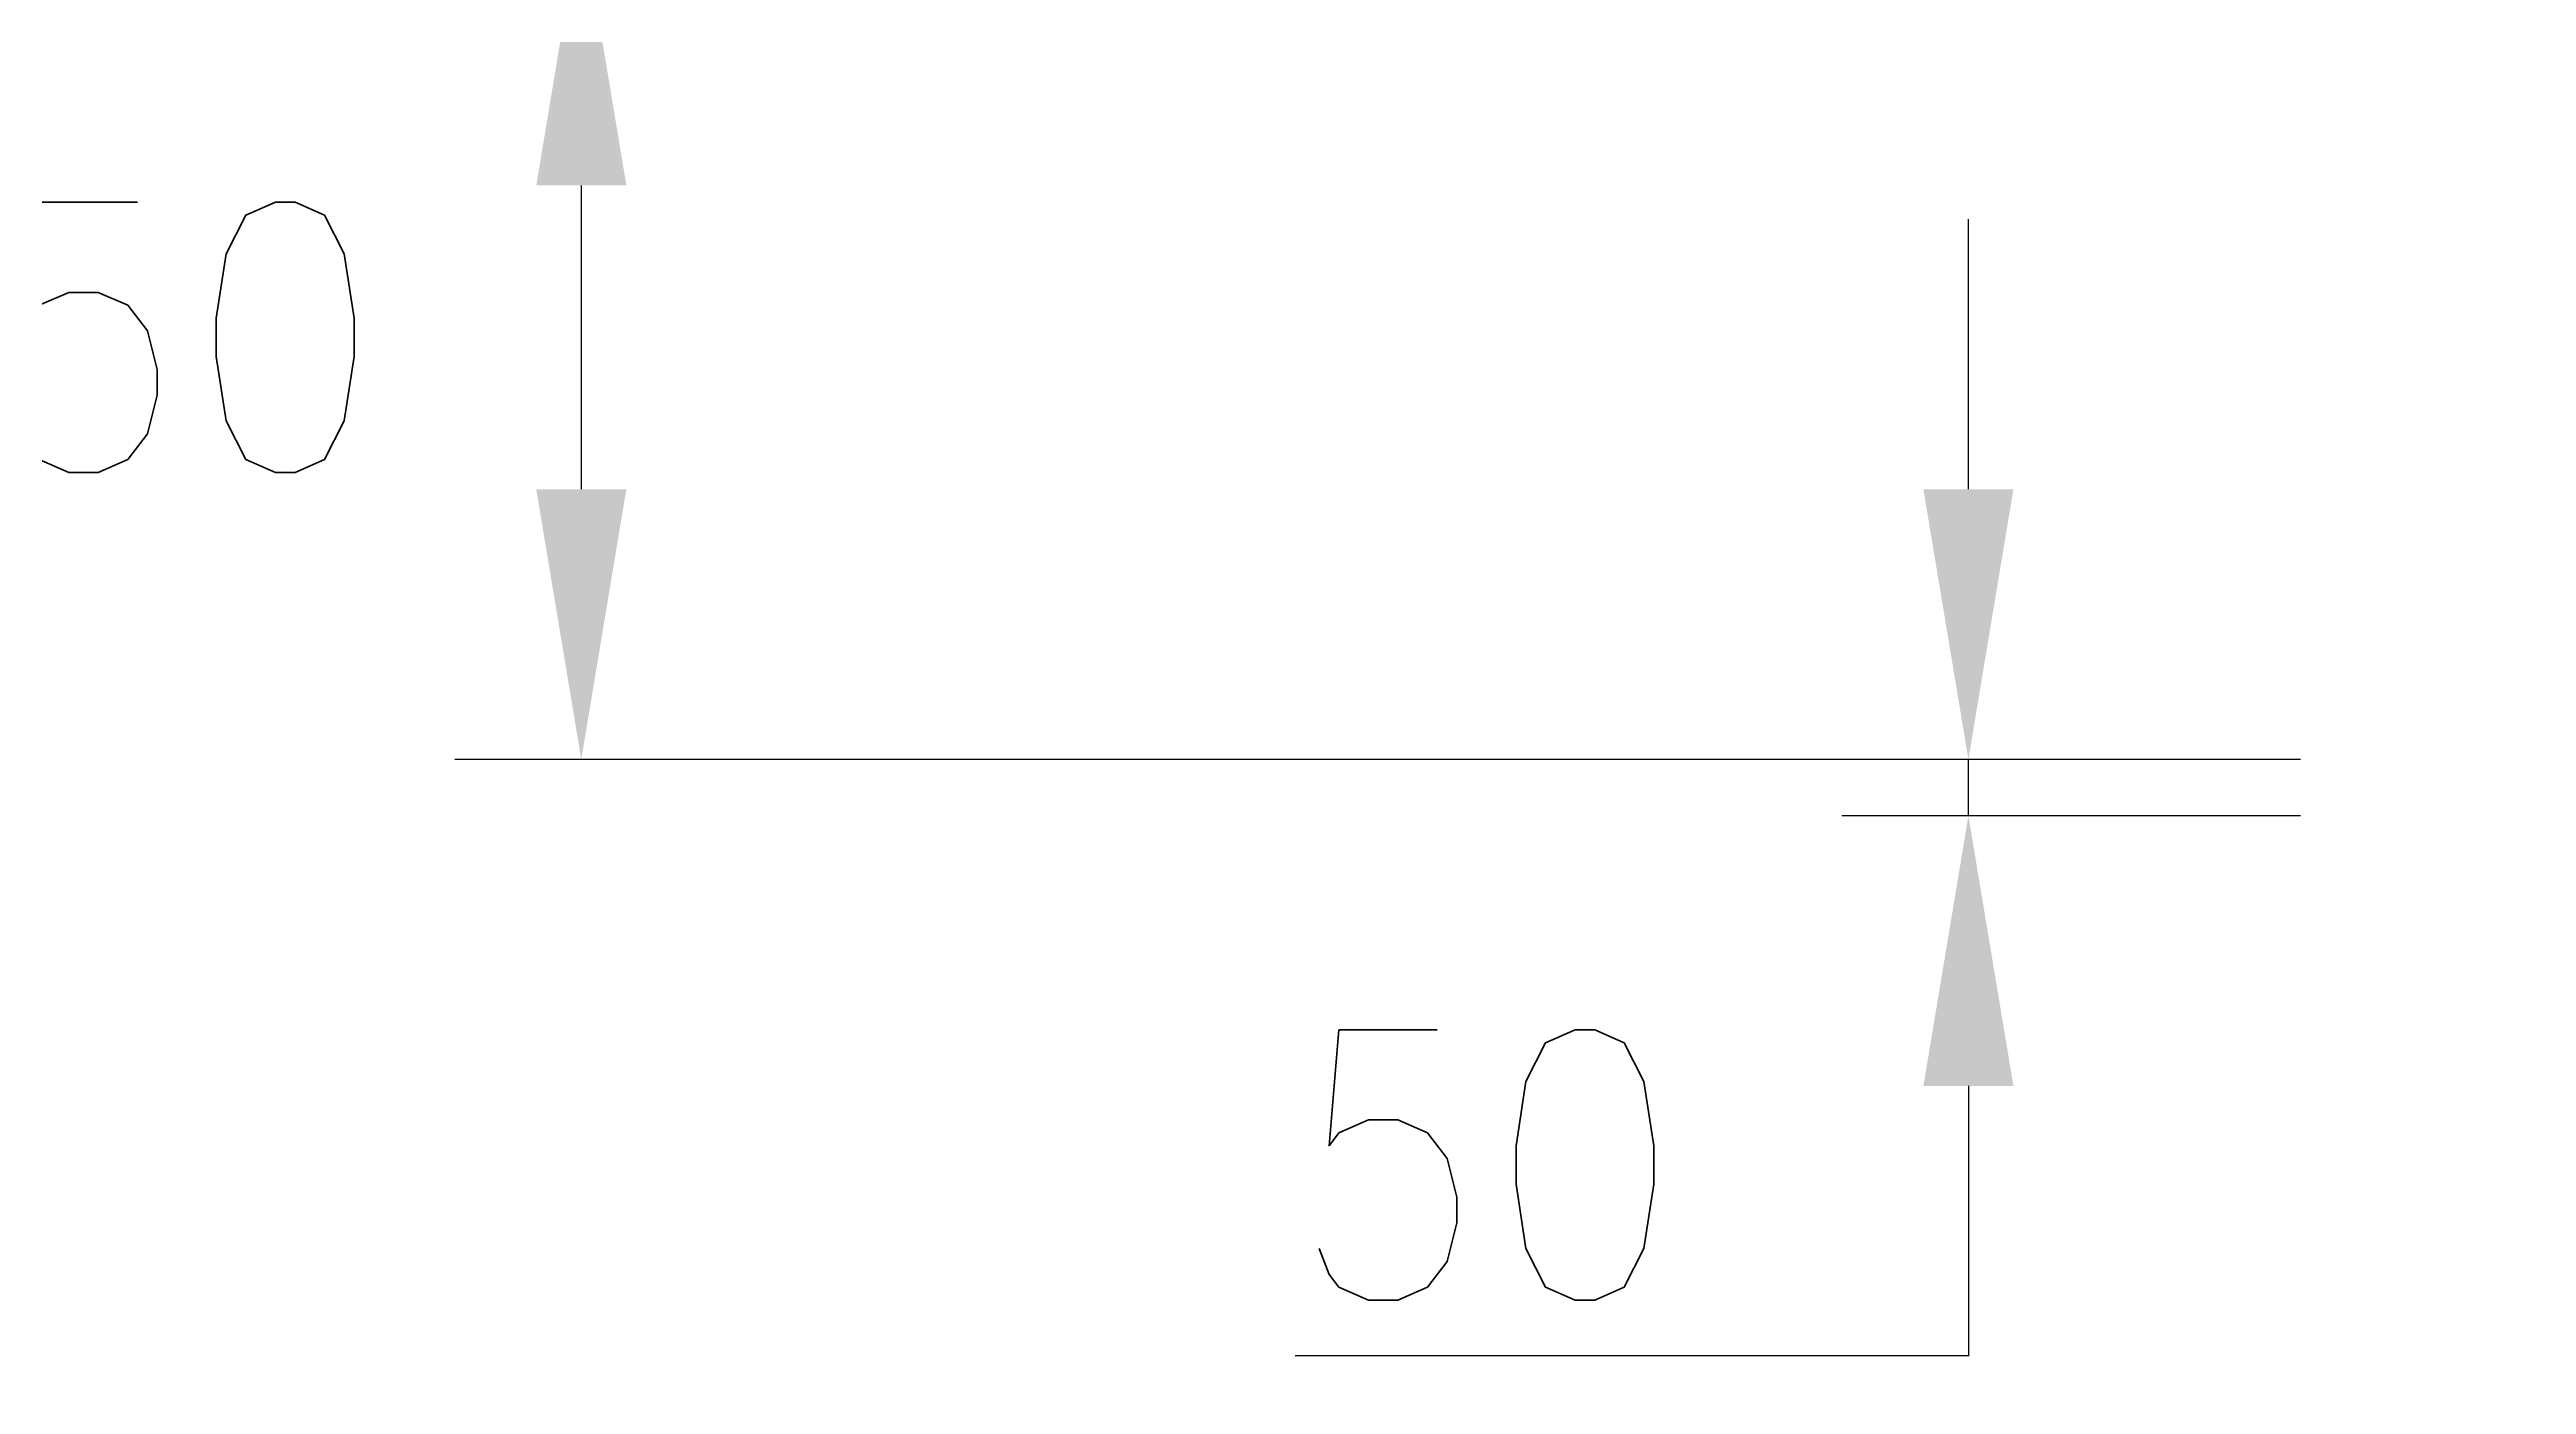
# Model space of a CAD drawing. Extents: x 0 to 68580, y 0 to 45720.
# Drawn here: x 15636 to 17837, y 10228 to 11414 of the extents above; entities that cross this region are included whole.
import ezdxf

# ---------------------------------------------------------------- set-up
doc = ezdxf.new("R2010")
doc.units = 0
doc.header["$LTSCALE"] = 40
doc.layers.get('DEFPOINTS').update_dxf_attribs({"linetype": 'CONTINUOUS'})
doc.layers.add('EMS_DIM', color=3, linetype='CONTINUOUS')
doc.layers.add('EMS_REV', color=7, linetype='CONTINUOUS')
doc.styles.add('EMS', font='Romans.shx', dxfattribs={"width": 0.85, "height": 240})
doc.dimstyles.get("Standard").update_dxf_attribs({"dimtxt": 0.125, "dimasz": 0.25, "dimexe": 0.18, "dimexo": 0.0625, "dimgap": 0.09, "dimtad": 0, "dimtih": 1, "dimtoh": 1, "dimzin": 12, "dimcen": 0.09, "dimclrd": 160, "dimclre": 160, "dimclrt": 200, "dimazin": 3, "dimtfac": 1, "dimtofl": 0, "dimtmove": 0, "dimatfit": 3})

# ---------------------------------------------------------------- blocks, each defined once
blk = doc.blocks.new('*U245')
at = {"layer": 'EMS_DIM', "color": 0, "style": 'EMS', "width": 0.85}
blk.add_text('750', height=240, dxfattribs=at).set_placement((15408.3, 11038))
blk = doc.blocks.new('*D43')
at = {"layer": 'DEFPOINTS', "color": 0}
for p in [(17849.8, 11533), (16108.5, 10783), (17823.3, 10783)]:
    blk.add_point(p, dxfattribs=at)
at = {"layer": 'EMS_DIM', "color": 0}
for p, q in [((17662.3, 11533), (15996, 11533)), ((16108.5, 11293), (16108.5, 11023)), ((17635.8, 10783), (15996, 10783))]:
    blk.add_line(p, q, dxfattribs=at)
for points in [[(16068.5, 11293), (16148.5, 11293), (16108.5, 11533)], [(16068.5, 11023), (16148.5, 11023), (16108.5, 10783)]]:
    blk.add_solid(points, dxfattribs=at)
at = {"layer": 'EMS_REV'}
blk.add_blockref('*U245', (0, 0), dxfattribs=at)
blk = doc.blocks.new('*U246')
at = {"layer": 'EMS_DIM', "color": 0, "style": 'EMS', "width": 0.85}
blk.add_text('50', height=240, dxfattribs=at).set_placement((16737.8, 10302.7))
blk = doc.blocks.new('*D44')
at = {"layer": 'DEFPOINTS', "color": 0}
for p in [(17340.8, 10783), (17823.3, 10783), (17823.3, 10733)]:
    blk.add_point(p, dxfattribs=at)
at = {"layer": 'EMS_DIM', "color": 0}
for p, q in [((17340.8, 11023), (17340.8, 11263)), ((17635.8, 10783), (17228.3, 10783)), ((17340.8, 10733), (17340.8, 10783)), ((17635.8, 10733), (17228.3, 10733)), ((17340.8, 10493), (17340.8, 10253))]:
    blk.add_line(p, q, dxfattribs=at)
for points in [[(17300.8, 11023), (17380.8, 11023), (17340.8, 10783)], [(17300.8, 10493), (17380.8, 10493), (17340.8, 10733)]]:
    blk.add_solid(points, dxfattribs=at)
at = {"layer": 'EMS_REV'}
blk.add_blockref('*U246', (0, 0), dxfattribs=at)

msp = doc.modelspace()

# ---------------------------------------------------------------- linework, layer by layer
at = {"layer": 'EMS_DIM'}
msp.add_line((17340.807, 10253.027), (16742.608, 10253.027), dxfattribs=at)

# ---------------------------------------------------------------- dimensions: what is measured, and where the dimension line sits
dim = msp.add_linear_dim(base=(16108.5133, 10783.0271), p1=(17849.8159, 11533.032), p2=(17823.3088, 10783.0271), angle=90, dimstyle='Standard', dxfattribs=at)
dim.commit()
dim.dimension.update_dxf_attribs({"geometry": '*D43', "text_midpoint": (15699.7633, 11158.0296)})
dim = msp.add_linear_dim(base=(17340.807, 10783.027), p1=(17823.309, 10733.027), p2=(17823.309, 10783.027), angle=90, dimstyle='Standard', dxfattribs=at)
dim.commit()
dim.dimension.update_dxf_attribs({"geometry": '*D44', "text_midpoint": (16932.057, 10422.697), "dimtype": 128})

doc.saveas('drawing.dxf')
